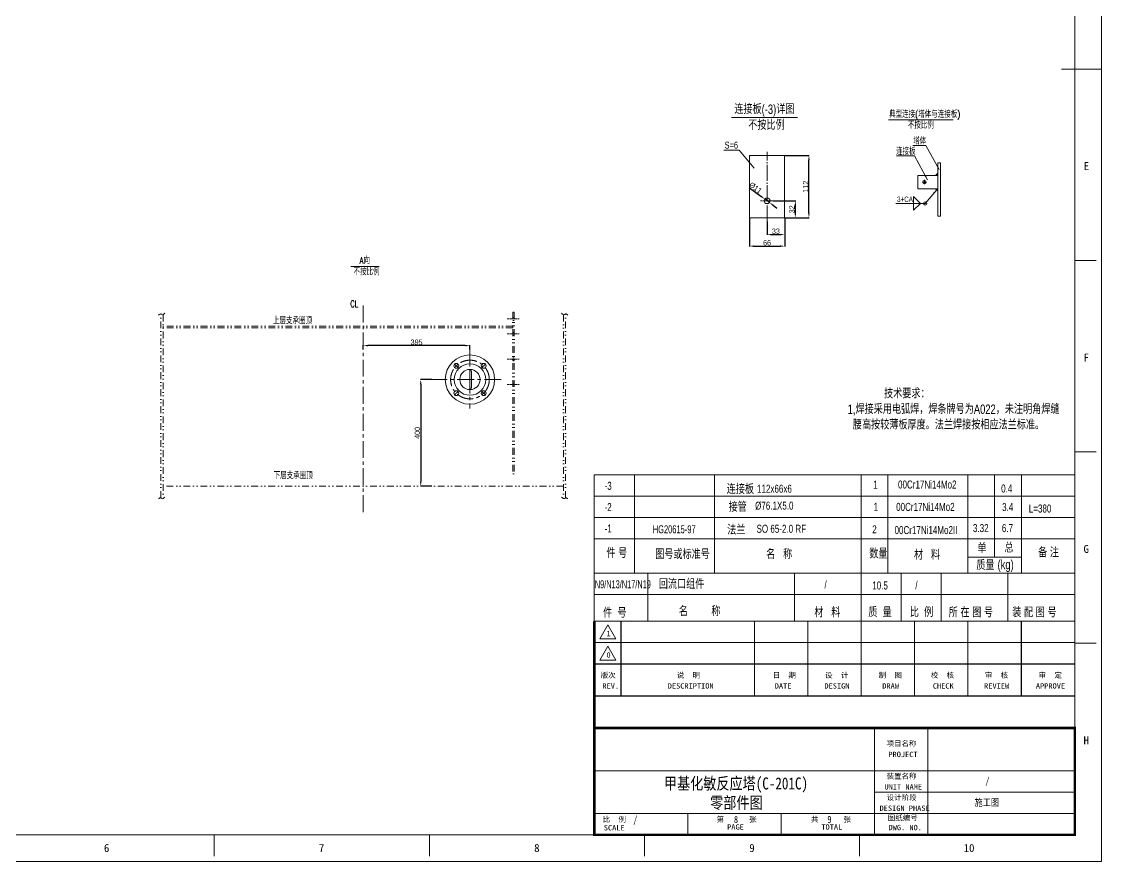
# Model space of a CAD drawing. Header units: millimetres. Extents: x 8160 to 405605, y -30951 to 80400.
# Drawn here: x 318444 to 334628, y 8759 to 21351 of the extents above; entities that cross this region are included whole.
import ezdxf
from ezdxf.enums import TextEntityAlignment as Align

# ---------------------------------------------------------------- set-up
doc = ezdxf.new("R2010")
doc.units = ezdxf.units.MM
for name, pattern in [('ACAD_ISO04W100', [30.5, 24, -3, 0.5, -3]), ('CENTER', [50.8, 31.75, -6.35, 6.35, -6.35]), ('DIVIDE', [31.75, 12.7, -6.35, 0, -6.35, 0, -6.35])]:
    doc.linetypes.add(name, pattern=pattern)
doc.layers.get('0').update_dxf_attribs({"lineweight": 13})
doc.layers.get('Defpoints').update_dxf_attribs({"lineweight": 13})
for name, color, linetype, lineweight in [('bh', 7, 'Continuous', 13), ('CENTER', 1, 'CENTER', 13), ('DIM', 7, 'Continuous', 13), ('DIVIDE', 3, 'DIVIDE', 13), ('PROFILE', 4, 'Continuous', 15), ('SEE', 2, 'Continuous', 13), ('table_i', 7, 'Continuous', 13), ('table_o', 161, 'Continuous', 13)]:
    doc.layers.add(name, color=color, linetype=linetype, lineweight=lineweight)
doc.styles.add('HZ', font='txt.shx', dxfattribs={"width": 0.75, "bigfont": 'tcc_hzdx.shx'})
doc.styles.add('HZDX', font='tcc_simp.shx', dxfattribs={"width": 0.8, "height": 80, "bigfont": 'hzdx.shx'})
doc.styles.add('TCC', font='tcc_simp.shx', dxfattribs={"width": 0.75, "bigfont": 'tcc_hzdx.shx'})
doc.styles.add('图签', font='SimSun.ttf', dxfattribs={"height": 3})
doc.dimstyles.new('uni', dxfattribs={"dimtxt": 90, "dimasz": 70, "dimexe": 5, "dimexo": 0.625, "dimgap": 10, "dimtad": 1, "dimdec": 0, "dimdsep": 46, "dimtxsty": 'HZDX', "dimcen": 2.5, "dimadec": 0, "dimazin": 0, "dimtfac": 1, "dimtdec": 0, "dimtmove": 0, "dimatfit": 3, "dimfxl": 0, "dimarcsym": 0})

# ---------------------------------------------------------------- blocks, each defined once
blk = doc.blocks.new('*D482')
at = {"layer": 'Defpoints', "color": 0}
for p in [(323564, 16493), (323564, 16435), (325164, 16435)]:
    blk.add_point(p, dxfattribs=at)
at = {"layer": 'DIM', "color": 0, "lineweight": -2}
for p, q in [((323564, 16436), (323564, 16498)), ((325094, 16493), (323634, 16493)), ((325164, 16436), (325164, 16498))]:
    blk.add_line(p, q, dxfattribs=at)
at = {"layer": 'DIM', "color": 0}
for points in [[(323634, 16504), (323634, 16481), (323564, 16493)], [(325094, 16504), (325094, 16481), (325164, 16493)]]:
    blk.add_solid(points, dxfattribs=at)
at = {"layer": 'DIM', "color": 0, "insert": (324364, 16543), "char_height": 80, "attachment_point": 5, "style": 'HZDX'}
blk.add_mtext('395', dxfattribs=at)
blk = doc.blocks.new('*D483')
at = {"layer": 'Defpoints', "color": 0}
for p in [(324596, 15984), (324426, 14384), (324596, 14384)]:
    blk.add_point(p, dxfattribs=at)
at = {"layer": 'DIM', "color": 0, "lineweight": -2}
for p, q in [((324595, 15984), (324421, 15984)), ((324426, 15914), (324426, 14454)), ((324595, 14384), (324421, 14384))]:
    blk.add_line(p, q, dxfattribs=at)
at = {"layer": 'DIM', "color": 0}
for points in [[(324415, 15914), (324438, 15914), (324426, 15984)], [(324415, 14454), (324438, 14454), (324426, 14384)]]:
    blk.add_solid(points, dxfattribs=at)
at = {"layer": 'DIM', "color": 0, "insert": (324376, 15184), "char_height": 80, "attachment_point": 5, "rotation": 90, "style": 'HZDX'}
blk.add_mtext('400', dxfattribs=at)
blk = doc.blocks.new('*D491')
at = {"layer": 'Defpoints', "color": 0}
for p in [(329881, 19344), (330244, 19344), (329881, 18408)]:
    blk.add_point(p, dxfattribs=at)
at = {"layer": 'DIM', "color": 0, "lineweight": -2}
for p, q in [((329881, 19344), (330249, 19344)), ((330244, 18478), (330244, 19274)), ((329881, 18408), (330249, 18408))]:
    blk.add_line(p, q, dxfattribs=at)
at = {"layer": 'DIM', "color": 0}
for points in [[(330233, 19274), (330256, 19274), (330244, 19344)], [(330233, 18478), (330256, 18478), (330244, 18408)]]:
    blk.add_solid(points, dxfattribs=at)
at = {"layer": 'DIM', "color": 0, "insert": (330194, 18876), "char_height": 80, "attachment_point": 5, "rotation": 90, "style": 'HZDX'}
blk.add_mtext('112', dxfattribs=at)
blk = doc.blocks.new('*D492')
at = {"layer": 'Defpoints', "color": 0}
for p in [(329617, 18354), (329881, 18408), (329881, 18157)]:
    blk.add_point(p, dxfattribs=at)
at = {"layer": 'DIM', "color": 0, "lineweight": -2}
for p, q in [((329617, 18353), (329617, 18152)), ((329881, 18408), (329881, 18152)), ((329687, 18157), (329811, 18157))]:
    blk.add_line(p, q, dxfattribs=at)
at = {"layer": 'DIM', "color": 0}
for points in [[(329687, 18168), (329687, 18145), (329617, 18157)], [(329811, 18168), (329811, 18145), (329881, 18157)]]:
    blk.add_solid(points, dxfattribs=at)
at = {"layer": 'DIM', "color": 0, "insert": (329749, 18207), "char_height": 80, "attachment_point": 5, "style": 'HZDX'}
blk.add_mtext('33', dxfattribs=at)
blk = doc.blocks.new('*D493')
at = {"layer": 'Defpoints', "color": 0}
for p in [(329715, 18664), (330041, 18664), (329881, 18408)]:
    blk.add_point(p, dxfattribs=at)
at = {"layer": 'DIM', "color": 0, "lineweight": -2}
for p, q in [((329715, 18664), (330046, 18664)), ((330041, 18478), (330041, 18594)), ((329881, 18408), (330046, 18408))]:
    blk.add_line(p, q, dxfattribs=at)
at = {"layer": 'DIM', "color": 0}
for points in [[(330029, 18594), (330053, 18594), (330041, 18664)], [(330029, 18478), (330053, 18478), (330041, 18408)]]:
    blk.add_solid(points, dxfattribs=at)
at = {"layer": 'DIM', "color": 0, "insert": (329991, 18536), "char_height": 80, "attachment_point": 5, "rotation": 90, "style": 'HZDX'}
blk.add_mtext('32', dxfattribs=at)
blk = doc.blocks.new('*D494')
at = {"layer": 'Defpoints', "color": 0}
for p in [(329581, 18691), (329652, 18638)]:
    blk.add_point(p, dxfattribs=at)
at = {"layer": 'DIM', "color": 0, "lineweight": -2}
for p, q in [((329356, 18860), (329525, 18733)), ((329652, 18638), (329581, 18691)), ((329708, 18596), (329764, 18554))]:
    blk.add_line(p, q, dxfattribs=at)
at = {"layer": 'DIM', "color": 0}
for points in [[(329532, 18742), (329518, 18723), (329581, 18691)], [(329715, 18605), (329701, 18587), (329652, 18638)]]:
    blk.add_solid(points, dxfattribs=at)
at = {"layer": 'DIM', "color": 0, "insert": (329443, 18857), "char_height": 80, "attachment_point": 5, "rotation": 323.1168, "style": 'HZDX'}
blk.add_mtext('%%c11', dxfattribs=at)
blk = doc.blocks.new('*D495')
at = {"layer": 'Defpoints', "color": 0}
for p in [(329353, 18408), (329881, 18408), (329881, 17984)]:
    blk.add_point(p, dxfattribs=at)
at = {"layer": 'DIM', "color": 0, "lineweight": -2}
for p, q in [((329353, 18408), (329353, 17979)), ((329881, 18408), (329881, 17979)), ((329423, 17984), (329811, 17984))]:
    blk.add_line(p, q, dxfattribs=at)
at = {"layer": 'DIM', "color": 0}
for points in [[(329423, 17996), (329423, 17972), (329353, 17984)], [(329811, 17996), (329811, 17972), (329881, 17984)]]:
    blk.add_solid(points, dxfattribs=at)
at = {"layer": 'DIM', "color": 0, "insert": (329617, 18034), "char_height": 80, "attachment_point": 5, "style": 'HZDX'}
blk.add_mtext('66', dxfattribs=at)
blk = doc.blocks.new('bconn-5')
at = {"layer": 'bh'}
for points in [[(303957, -6044), (303925, -6076), (303957, -6076)], [(303957, -6308), (303925, -6276), (303957, -6276)]]:
    blk.add_hatch(color=256, dxfattribs=at).paths.add_polyline_path(points)
for p, q in [((303925, -6076), (303957, -6044)), ((303925, -6276), (303957, -6308))]:
    blk.add_line(p, q, dxfattribs=at)
at = {"layer": 'CENTER'}
for p, q in [((303757, -6209), (303757, -6143)), ((303724, -6176), (303790, -6176))]:
    blk.add_line(p, q, dxfattribs=at)
at = {"layer": 'DIM'}
for p, q in [((303217, -5244), (304186, -5244)), ((303594, -6393), (303697, -6496)), ((303594, -6393), (303594, -6496)), ((303594, -6599), (303697, -6496)), ((303594, -6599), (303594, -6496))]:
    blk.add_line(p, q, dxfattribs=at)
blk.add_circle((303768, -6496), 25, dxfattribs=at)
at = {"layer": 'PROFILE'}
for p, q in [((303957, -6687), (303957, -5887)), ((303997, -5887), (303957, -5887)), ((303997, -6687), (303997, -5887)), ((303657, -6276), (303657, -6076)), ((303957, -6076), (303657, -6076)), ((303957, -6276), (303657, -6276)), ((303997, -6687), (303957, -6687))]:
    blk.add_line(p, q, dxfattribs=at)
blk.add_circle((303757, -6176), 25, dxfattribs=at)
at = {"layer": 'DIM'}
for s, height, style, width, p in [('典型连接(塔体与连接板)', 100, 'HZ', 0.75, (303228, -5211)), ('不按比例', 100, 'HZ', 0.75, (303508, -5375)), ('塔体', 100, 'HZ', 0.75, (303589, -5612)), ('连接板', 100, 'HZ', 0.75, (303332, -5769)), ('3+CA.', 80, 'HZDX', 0.7, (303347, -6474))]:
    blk.add_text(s, height=height, dxfattribs=dict(at, style=style, width=width)).set_placement(p)
at = {"layer": 'bh'}
for points in [[(303978, -5988), (303779, -5628), (303584, -5628)], [(303805, -6145), (303606, -5786), (303337, -5786)]]:
    blk.add_leader(points, dimstyle='uni', override={"dimgap": 10, "dimtad": 0}, dxfattribs=at)
at = {"layer": 'DIM'}
blk.add_leader([(303941, -6292), (303768, -6496), (303330, -6496)], dimstyle='uni', override={"dimgap": 10, "dimtad": 0}, dxfattribs=at)

msp = doc.modelspace()

# ---------------------------------------------------------------- linework, layer by layer
at = {"color": 7}
for p, q in [((334627.7, 8758.8), (334627.7, 32518.8)), ((334227.7, 9158.8), (334227.7, 32118.8)), ((334627.7, 20638.8), (334027.7, 20638.8)), ((329086.2, 19912.9), (330070.5, 19912.9)), ((334227.7, 17768.8), (334547.7, 17768.8)), ((334227.7, 14898.8), (334547.7, 14898.8)), ((327027.7, 12358.8), (334227.7, 12358.8)), ((327027.7, 12038.8), (334227.7, 12038.8)), ((334227.7, 12028.8), (334547.7, 12028.8)), ((301987.7, 9158.8), (334227.7, 9158.8)), ((321331.7, 9158.8), (321331.7, 8838.8)), ((324555.7, 9158.8), (324555.7, 8838.8)), ((327779.7, 9158.8), (327779.7, 8838.8)), ((331003.7, 9158.8), (331003.7, 8838.8)), ((300987.7, 8758.8), (334627.7, 8758.8))]:
    msp.add_line(p, q, dxfattribs=at)
for points, const_width in [([(327027.7, 9158.8), (327027.7, 12358.8)], 36), ([(327427.7, 11238.8), (327427.7, 12358.8)], 16), ([(329427.7, 11238.8), (329427.7, 12358.8)], 16), ([(330227.7, 11238.8), (330227.7, 12358.8)], 16), ([(331027.7, 11238.8), (331027.7, 12358.8)], 16), ([(331827.7, 11238.8), (331827.7, 12358.8)], 16), ([(332627.7, 11238.8), (332627.7, 12358.8)], 16), ([(333427.7, 11238.8), (333427.7, 12358.8)], 16)]:
    msp.add_lwpolyline(points, dxfattribs=dict(at, const_width=const_width))
for points in [[(327231, 12308.5), (327109.7, 12098.5), (327352.2, 12098.5)], [(327231, 11988.5), (327109.7, 11778.5), (327352.2, 11778.5)], [(327027.7, 9158.8), (331227.7, 9158.8), (331227.7, 10758.8), (327027.7, 10758.8)], [(331227.7, 9798.8), (334227.7, 9798.8), (334227.7, 10118.8), (331227.7, 10118.8)], [(331227.7, 9478.8), (334227.7, 9478.8), (334227.7, 9798.8), (331227.7, 9798.8)], [(331227.7, 9158.8), (334227.7, 9158.8), (334227.7, 9478.8), (331227.7, 9478.8)]]:
    msp.add_lwpolyline(points, close=True, dxfattribs=at)
for points, const_width in [([(327027.7, 11718.8), (334227.7, 11718.8), (334227.7, 11238.8), (327027.7, 11238.8)], 16), ([(327027.7, 11238.8), (334227.7, 11238.8), (334227.7, 10758.8), (327027.7, 10758.8)], 16), ([(334227.7, 9158.8), (327027.7, 9158.8), (327027.7, 10758.8), (334227.7, 10758.8)], 36), ([(327027.7, 10758.8), (334227.7, 10758.8), (334227.7, 10118.8), (327027.7, 10118.8)], 16), ([(331227.7, 9158.8), (332027.7, 9158.8), (332027.7, 10758.8), (331227.7, 10758.8)], 16), ([(327027.7, 9158.8), (331227.7, 9158.8), (331227.7, 9478.8), (327027.7, 9478.8)], 16), ([(327027.7, 9158.8), (328427.7, 9158.8), (328427.7, 9478.8), (327027.7, 9478.8)], 16), ([(328427.7, 9158.8), (329827.7, 9158.8), (329827.7, 9478.8), (328427.7, 9478.8)], 16), ([(329827.7, 9158.8), (331227.7, 9158.8), (331227.7, 9478.8), (329827.7, 9478.8)], 16)]:
    msp.add_lwpolyline(points, close=True, dxfattribs=dict(at, const_width=const_width))
at = {"layer": 'CENTER', "color": 7, "linetype": 'ACAD_ISO04W100', "ltscale": 10}
msp.add_line((329616.6, 18353.8), (329616.6, 19396.9), dxfattribs=at)
at = {"layer": 'CENTER', "color": 7}
for p, q in [((329518.4, 18664.3), (329714.8, 18664.3)), ((325721.9, 16892.2), (325903.6, 16892.2)), ((325721.9, 16668.2), (325903.6, 16668.2)), ((324988.5, 16159.7), (324925.4, 16222.8)), ((325339.6, 16159.7), (325402.7, 16222.8)), ((325721.9, 16288.2), (325903.6, 16288.2)), ((325721.9, 15908.2), (325903.6, 15908.2)), ((324988.5, 15808.6), (324925.4, 15745.5)), ((325339.6, 15808.6), (325402.7, 15745.5))]:
    msp.add_line(p, q, dxfattribs=at)
at = {"layer": 'CENTER', "color": 7, "ltscale": 8}
for p, q in [((323564.1, 13995.1), (323564.1, 17130.9)), ((325164.1, 16435.3), (325164.1, 15551.4)), ((325634, 15984.2), (324595.6, 15984.2))]:
    msp.add_line(p, q, dxfattribs=at)
msp.add_circle((325164.1, 15984.2), 290, dxfattribs=at)
at = {"layer": 'DIM', "color": 7}
msp.add_line((323379.4, 17678.5), (323804.1, 17678.5), dxfattribs=at)
at = {"layer": 'DIVIDE', "color": 7, "ltscale": 8}
for p, q in [((320532.1, 14211), (320532.1, 16968.6)), ((320564.1, 16957.3), (320564.1, 14199.7)), ((325804.1, 16992.2), (325804.1, 14572.2)), ((325804.1, 16992.2), (325828.1, 16992.2)), ((325804.1, 16914.2), (325828.1, 16914.2)), ((325804.1, 16870.2), (325828.1, 16870.2)), ((325828.1, 16992.2), (325828.1, 14572.2)), ((326564.1, 16957.3), (326564.1, 14199.7)), ((326596.1, 14211), (326596.1, 16968.6)), ((325804.1, 16784.2), (320564.1, 16784.2)), ((320564.1, 16760.2), (320564.1, 16784.2)), ((325804.1, 16760.2), (320564.1, 16760.2)), ((325804.1, 16760.2), (325804.1, 16784.2)), ((325804.1, 16690.2), (325828.1, 16690.2)), ((325804.1, 16646.2), (325828.1, 16646.2)), ((325804.1, 16310.2), (325828.1, 16310.2)), ((325804.1, 16266.2), (325828.1, 16266.2)), ((325804.1, 15930.2), (325828.1, 15930.2)), ((325804.1, 15886.2), (325828.1, 15886.2)), ((325804.1, 14572.2), (325828.1, 14572.2)), ((326564.1, 14384.2), (320564.1, 14384.2))]:
    msp.add_line(p, q, dxfattribs=at)
at = {"layer": 'PROFILE', "color": 7}
for p, q in [((329352.6, 18408.3), (329352.6, 19344.3)), ((329352.6, 19344.3), (329880.6, 19344.3)), ((329880.6, 18408.3), (329880.6, 19344.3)), ((329352.6, 18408.3), (329880.6, 18408.3)), ((325164.1, 15852.2), (325164.1, 16116.2)), ((325164.1, 16116.2), (325188.1, 16116.2)), ((325188.1, 15852.2), (325188.1, 16116.2)), ((325164.1, 15852.2), (325188.1, 15852.2))]:
    msp.add_line(p, q, dxfattribs=at)
for centre, radius in [((329616.6, 18664.3), 44), ((325164.1, 15984.2), 370), ((324959, 16189.2), 36), ((325164.1, 15984.2), 236), ((325369.1, 16189.2), 36), ((325164.1, 15984.2), 152), ((324959, 15779.1), 36), ((325369.1, 15779.1), 36)]:
    msp.add_circle(centre, radius, dxfattribs=at)
at = {"layer": 'SEE', "color": 7}
for p, q in [((328970, 19424.4), (329198.9, 19424.4)), ((329198.9, 19424.4), (329424.4, 19151.3))]:
    msp.add_line(p, q, dxfattribs=at)
for points in [[(320497.7, 16950.9), (320531.8, 16968.7), (320543.7, 16956.8), (320589.8, 16977.6)], [(326630.5, 16950.9), (326596.3, 16968.7), (326584.4, 16956.8), (326538.4, 16977.6)], [(320497.7, 14193.3), (320531.8, 14211.1), (320543.7, 14199.2), (320589.8, 14220)], [(326630.5, 14193.3), (326596.3, 14211.1), (326584.4, 14199.2), (326538.4, 14220)]]:
    msp.add_spline(points, degree=3, dxfattribs=at)
at = {"layer": 'table_i', "color": 7}
for p, q in [((331027.7, 13078.8), (331027.7, 14553.3)), ((331427.7, 13078.8), (331427.7, 14553.3)), ((332627.7, 13078.8), (332627.7, 14553.3)), ((333027.7, 13318.8), (333027.7, 14553.3)), ((333427.7, 13078.8), (333427.7, 14553.3)), ((327027.7, 14233.3), (334227.7, 14233.3)), ((327027.7, 13913.3), (334227.7, 13913.3)), ((332627.7, 13318.8), (333427.7, 13318.8)), ((330027.6, 13078.8), (330027.6, 12358.8)), ((331027.6, 13078.8), (331027.6, 12358.8)), ((331627.6, 13078.8), (331627.6, 12358.8)), ((332227.6, 13078.8), (332227.6, 12358.8)), ((333227.7, 13078.8), (333227.7, 12358.8))]:
    msp.add_line(p, q, dxfattribs=at)
at = {"layer": 'table_o', "color": 7}
for p, q in [((327027.7, 14553.3), (327027.7, 13078.8)), ((327027.7, 14553.3), (334227.7, 14553.3)), ((327627.7, 13078.8), (327627.7, 14553.3)), ((328827.7, 13078.8), (328827.7, 14553.3)), ((327027.7, 13593.3), (334227.7, 13593.3)), ((327027.7, 12358.8), (327027.7, 13078.8)), ((327027.7, 13078.8), (334227.7, 13078.8)), ((327827.7, 13078.8), (327827.7, 12358.8)), ((327027.7, 12758.8), (334227.7, 12758.8))]:
    msp.add_line(p, q, dxfattribs=at)

# ---------------------------------------------------------------- block references
at = {"layer": 'DIM', "color": 7}
msp.add_blockref('bconn-5', (28218.6, 25121.6), dxfattribs=at)

# ---------------------------------------------------------------- texts
at = {"color": 7, "style": 'TCC'}
for s, height, width, p in [('连接板(-3)详图', 140, 0.75, (329126.3, 19967.4)), ('不按比例', 140, 0.75, (329334.6, 19728.4)), ('-3', 120, 0.75, (327181.3, 14330.8)), ('连接板', 140, 0.75, (329012, 14269.8)), ('112x66x6', 120, 0.75, (329466.5, 14287)), ('1', 120, 0.75, (331207.1, 14346.4)), ('00Cr17Ni14Mo2', 120, 0.75, (331580, 14350)), ('0.4', 120, 0.75, (333124.7, 14290.7)), ('-2', 120, 0.75, (327181.3, 14010.8)), ('接管', 140, 0.75, (329041, 14002.1)), ('%%C76.1X5.0', 120, 0.75, (329437.7, 14033.2)), ('00Cr17Ni14Mo2', 120, 0.75, (331551.5, 14014.6)), ('-1', 120, 0.75, (327181.3, 13690.8)), ('法兰', 140, 0.75, (329018.8, 13657.6)), ('SO 65-2.0 RF', 120, 0.75, (329459.2, 13686.2)), ('00Cr17Ni14Mo2II', 120, 0.75, (331527.3, 13666.5)), ('件 号', 140, 0.75, (327208.4, 13310.1)), ('图号或标准号', 140, 0.75, (327940, 13292.5)), ('名   称', 140, 0.75, (329603, 13292.5)), ('数量', 140, 0.75, (331148.5, 13301.3)), ('材   料', 140, 0.75, (331818.8, 13283.7)), ('单', 140, 0.75, (332770.2, 13384.1)), ('总', 140, 0.75, (333175.6, 13390.6)), ('备 注', 140, 0.75, (333679.2, 13318.9)), ('质量', 140, 0.75, (332752.6, 13127.7)), ('(kg)', 140, 0.75, (333071.5, 13139.8)), ('N9/N13/N17/N19', 120, 0.55, (327035.1, 12853.9)), ('回流口组件', 140, 0.75, (327994.3, 12846.5)), ('/', 120, 0.75, (330476.9, 12848.4)), ('10.5', 120, 0.75, (331193.4, 12836.1)), ('/', 120, 0.75, (331839, 12841.5)), ('件  号', 140, 0.75, (327159.6, 12413.9)), ('名         称', 140, 0.75, (328294.2, 12437.4)), ('材   料', 140, 0.75, (330325.3, 12420.9)), ('质  量', 140, 0.75, (331134.6, 12423.4)), ('比  例', 140, 0.75, (331756.6, 12423.7)), ('所 在 图 号', 140, 0.75, (332339.6, 12420.9)), ('装 配 图 号', 140, 0.75, (333292.4, 12420.9))]:
    msp.add_text(s, height=height, dxfattribs=dict(at, width=width)).set_placement(p)
at = {"color": 7, "style": '图签'}
for s, p in [('E', (334361.7, 19123.9)), ('F', (334359.7, 16253.9)), ('G', (334359.7, 13383.9)), ('H', (334359.7, 10513.9)), ('6', (319677.5, 8899.8)), ('7', (322898.8, 8899.8)), ('8', (326126.1, 8899.8)), ('9', (329350.1, 8899.8)), ('10', (332562.1, 8899.8))]:
    msp.add_text(s, height=120, dxfattribs=at).set_placement(p)
at = {"color": 7, "style": 'TCC'}
for s, width, p in [('1', 0.75, (331248.9, 14077.2)), ('3.4', 0.75, (333223.1, 14071.8)), ('L=380', 0.75, (333708.8, 14050)), ('HG20615-97', 0.7, (328225, 13738.5)), ('2', 0.75, (331226.5, 13738.5)), ('3.32', 0.75, (332819.9, 13756.7)), ('6.7', 0.75, (333219.9, 13756.7))]:
    msp.add_text(s, height=120, dxfattribs=dict(at, width=width)).set_placement(p, align=Align.MIDDLE)
at = {"color": 7, "attachment_point": 1}
for s, insert, char_height, width, style in [('{\\Ftcc_simp,hzdx|c134;              技术要求：\\P1,焊接采用电弧焊，焊条牌号为A022，未注明角焊缝\\P  腰高按较薄板厚度。法兰焊接按相应法兰标准。}', (330824.7, 15842.7), 140, 3314.926, 'TCC'), ('1', (327209.7, 12214.7), 80, 79.738, '图签'), ('0', (327209.7, 11894.7), 80, 79.738, '图签'), ('版次', (327123.9, 11590.7), 80, 262.995, '图签'), ('说  明', (328262.2, 11590.7), 80, 401.297, '图签'), ('日  期', (329700.6, 11590.7), 80, 356.324, '图签'), ('设  计', (330486.8, 11590.7), 80, 356.324, '图签'), ('制  图', (331289.2, 11590.7), 80, 356.324, '图签'), ('校  核', (332069.7, 11590.7), 80, 356.324, '图签'), ('审  核', (332880, 11590.7), 80, 356.324, '图签'), ('审  定', (333685.8, 11590.7), 80, 356.324, '图签'), ('REV.', (327148.3, 11429.9), 80, 258.098, '图签'), ('DESCRIPTION', (328127.9, 11429.9), 80, 635.542, '图签'), ('DATE', (329731.8, 11429.9), 80, 258.098, '图签'), ('DESIGN', (330476.5, 11429.9), 80, 341.045, '图签'), ('DRAW', (331343.2, 11429.9), 80, 258.098, '图签'), ('CHECK', (332100.8, 11429.9), 80, 290, '图签'), ('REVIEW', (332869.9, 11429.9), 80, 340.667, '图签'), ('APPROVE', (333645.4, 11429.9), 80, 402, '图签'), ('项目名称', (331407.8, 10567.1), 80, 485.614, '图签'), ('PROJECT', (331435.1, 10402.9), 80, 516.19, '图签'), ('装置名称', (331409.1, 10077), 80, 477.057, '图签'), ('UNIT NAME', (331376.7, 9916.3), 80, 547.556, '图签'), ('设计阶段', (331409.1, 9757), 80, 477.057, '图签'), ('DESIGN PHASE', (331302.8, 9596.3), 80, 726.805, '图签'), ('比  例', (327152.6, 9429.2), 80, 368.962, '图签'), ('第      张', (328859.4, 9429.2), 80, 585.195, '图签'), ('共      张', (330275.6, 9429.2), 80, 585.195, '图签'), ('图纸编号', (331426.2, 9451.3), 80, 481.471, '图签'), ('SCALE', (327169.5, 9303.4), 80, 318.601, '图签'), ('PAGE', (329018.2, 9314.5), 80, 257.6, '图签'), ('TOTAL', (330430.7, 9314.5), 80, 318.601, '图签'), ('DWG. NO.', (331436.5, 9306.8), 80, 472.644, '图签')]:
    msp.add_mtext(s, dxfattribs=dict(at, insert=insert, char_height=char_height, width=width, style=style))
at = {"layer": 'DIM', "color": 7, "style": 'HZ', "width": 0.75}
for s, p in [('A向', (323509.9, 17720.3)), ('不按比例', (323418.8, 17548.1)), ('CL', (323370, 17069.2)), ('上层支承圈顶', (322212.1, 16816.8)), ('下层支承圈顶', (322222.3, 14493.3))]:
    msp.add_text(s, height=100, dxfattribs=at).set_placement(p)
at = {"layer": 'SEE', "color": 7, "width": 0.8}
for s, height, style, p in [('S=6', 104.4, 'HZDX', (328979.8, 19446.4)), ('甲基化敏反应塔(C-201C)', 180, '图签', (328072.2, 9838.3)), ('/', 108, '图签', (332889.3, 9914.6)), ('零部件图', 180, '图签', (328764.1, 9548.7)), ('施工图', 108, '图签', (332729.5, 9589.8)), ('/', 108, '图签', (327612.5, 9333.5)), ('8', 108, '图签', (329120.5, 9333.5)), ('9', 108, '图签', (330520.5, 9333.5))]:
    msp.add_text(s, height=height, dxfattribs=dict(at, style=style)).set_placement(p)

# ---------------------------------------------------------------- dimensions: what is measured, and where the dimension line sits
at = {"layer": 'DIM', "color": 7}
for base, p1, p2, angle, text, picture, middle in [((330244.3, 19344.3), (329880.6, 18408.3), (329880.6, 19344.3), 90, '112', '*D491', (330194.3, 18876.3)), ((330041, 18664.3), (329880.6, 18408.3), (329714.8, 18664.3), 90, '32', '*D493', (329991, 18536.3)), ((323564.1, 16492.7), (325164.1, 16435.3), (323564.1, 16435.3), 180, '395', '*D482', (324364.1, 16542.7)), ((324426.4, 14384.2), (324595.6, 15984.2), (324595.6, 14384.2), 90, '400', '*D483', (324376.4, 15184.2))]:
    dim = msp.add_linear_dim(base=base, p1=p1, p2=p2, angle=angle, text=text, dimstyle='uni', dxfattribs=at)
    dim.commit()
    dim.dimension.update_dxf_attribs({"geometry": picture, "text_midpoint": middle})
dim = msp.add_diameter_dim_2p(p1=(329651.8, 18637.8), p2=(329581.4, 18690.7), text='%%c11', dimstyle='uni', dxfattribs=at)
dim.commit()
dim.dimension.update_dxf_attribs({"geometry": '*D494', "text_midpoint": (329442.7, 18857.3)})
for base, p1, text, picture, middle in [((329880.6, 17984), (329352.6, 18408.3), '66', '*D495', (329616.6, 18034)), ((329880.6, 18156.5), (329616.6, 18353.8), '33', '*D492', (329748.6, 18206.5))]:
    dim = msp.add_linear_dim(base=base, p1=p1, p2=(329880.6, 18408.3), text=text, dimstyle='uni', dxfattribs=at)
    dim.commit()
    dim.dimension.update_dxf_attribs({"geometry": picture, "text_midpoint": middle})

doc.saveas('drawing.dxf')
